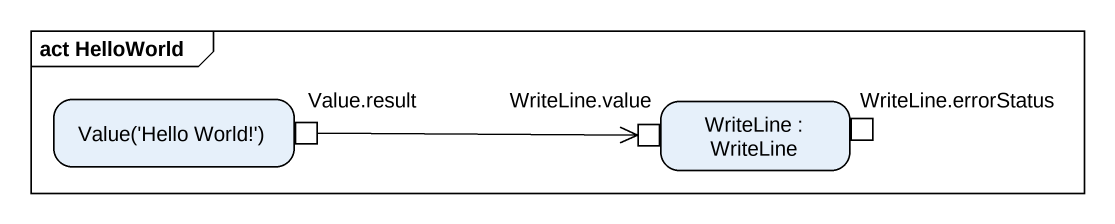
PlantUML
@startuml
mainframe act HelloWorld
hide empty description
state "Value('Hello World!')" as Value_Hello_World {
  state "Value.result" as Value_result <<outputPin>>
}
state "WriteLine : WriteLine" as WriteLine {
  state "WriteLine.errorStatus" as WriteLine_errorStatus <<outputPin>>
  state "WriteLine.value" as WriteLine_value <<inputPin>>
}
Value_result -right-> WriteLine_value
@enduml
